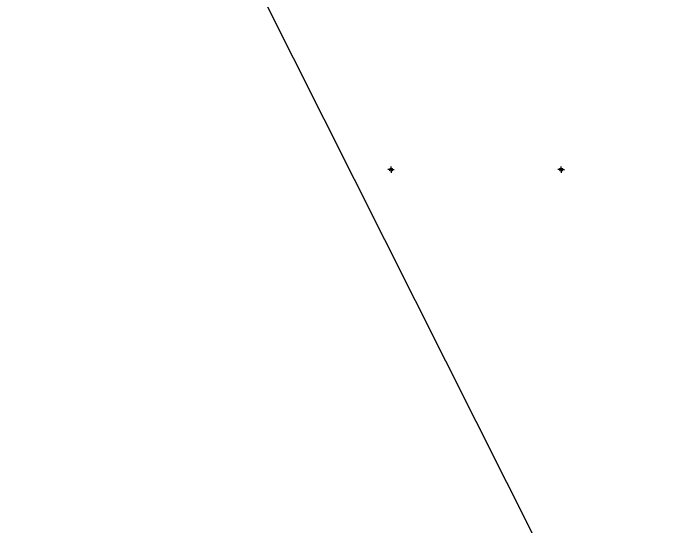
# Model space of a CAD drawing. Extents: x 50 to 797, y -88 to 551.
# Drawn here: x 134.71 to 174.21, y 490.99 to 521.16 of the extents above; entities that cross this region are included whole.
import ezdxf

# ---------------------------------------------------------------- set-up
doc = ezdxf.new("R2010")
doc.units = 0
doc.layers.get('0').update_dxf_attribs({"linetype": 'CONTINUOUS'})

# ---------------------------------------------------------------- blocks, each defined once
blk = doc.blocks.new('SW_CENTERMARKSYMBOL_2')
at = {"color": 0, "linetype": 'CONTINUOUS'}
for p, q in [((-0.098, 0), (-0.192, 0)), ((0, 0), (-0.098, 0)), ((0, 0.098), (0, 0.192)), ((0, 0), (0, 0.098)), ((0, 0), (0, -0.098)), ((0, 0), (0.098, 0)), ((0.098, 0), (0.192, 0)), ((0, -0.098), (0, -0.192))]:
    blk.add_line(p, q, dxfattribs=at)
blk = doc.blocks.new('SW_CENTERMARKSYMBOL_3')
at = {"color": 0, "linetype": 'CONTINUOUS'}
for p, q in [((-0.098, 0), (-0.192, 0)), ((0, 0), (-0.098, 0)), ((0, 0.098), (0, 0.192)), ((0, 0), (0, 0.098)), ((0, 0), (0, -0.098)), ((0, 0), (0.098, 0)), ((0.098, 0), (0.192, 0)), ((0, -0.098), (0, -0.192))]:
    blk.add_line(p, q, dxfattribs=at)

msp = doc.modelspace()

# ---------------------------------------------------------------- linework, layer by layer
at = {"color": 7, "linetype": 'CONTINUOUS'}
msp.add_line((134.706, 551.337), (174.212, 472.617), dxfattribs=at)
for centre in [(156.899, 511.977), (166.899, 511.977)]:
    msp.add_circle(centre, 0.094, dxfattribs=at)

# ---------------------------------------------------------------- block references
for name, p in [('SW_CENTERMARKSYMBOL_3', (156.899, 511.977)), ('SW_CENTERMARKSYMBOL_2', (166.899, 511.977))]:
    msp.add_blockref(name, p, dxfattribs=at)

doc.saveas('drawing.dxf')
